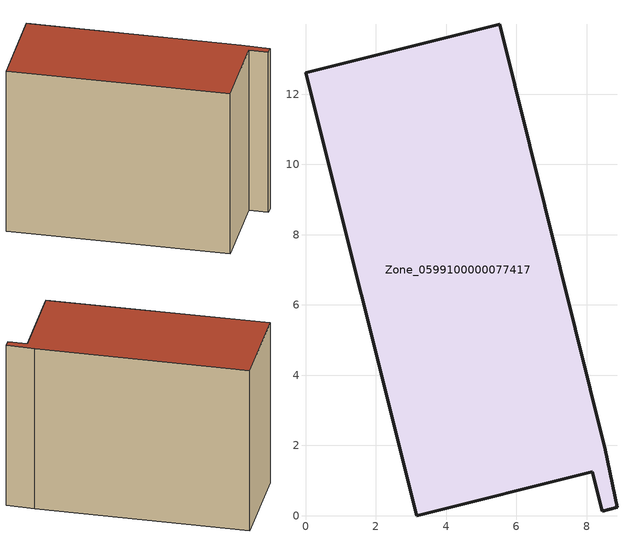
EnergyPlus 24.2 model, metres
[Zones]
Zone_0599100000077417
 floor ground (C_G): 8.53,1.87 8.87,0.23 8.44,0.13 8.16,1.25 3.17,0 0,12.61 5.53,13.99 z0
 wall outside (C_F): 5.53,13.99 0,12.61 3.17,0 8.16,1.25 8.44,0.13 8.87,0.23 8.53,1.87 5.53,13.99 z0:10.4
 roof outside (C_R): 3.17,0 8.16,1.25 8.44,0.13 8.87,0.23 8.53,1.87 5.53,13.99 0,12.61 z10.4
[BUILDING]
Pand.0599100000077417: North Axis=0; Terrain=City; Loads Convergence Tolerance Value=0.04; Temperature Convergence Tolerance Value=0.4; Solar Distribution=FullExterior; Maximum Number of Warmup Days=25; Minimum Number of Warmup Days=1
[Site:Location]
Rotterdam.The.Hague.AP_ZH_NLD Design_Conditions: Latitude=51.96; Longitude=4.45; Time Zone=1; Elevation=-4.5
[SITE:GROUNDTEMPERATURE:BUILDINGSURFACE]
18, 18, 18, 18, 18, 18, 18, 18, 18, 18, 18, 18
[MATERIAL] Thermal Absorptance=0.9; Solar Absorptance=0.7; Visible Absorptance=0.7
Name | Roughness | Thickness | Conductivity | Density | Specific Heat
G.TI.1992-2005 | MediumSmooth | 0.15 | 0.06 | 540 | 1210
F.TI.1992-2005 | Rough | 0.3 | 0.12 | 1920 | 840
R.TI.1992-2005 | MediumRough | 0.2 | 0.08 | 1500 | 1000
[CONSTRUCTION]
C_G: G.TI.1992-2005
C_F: F.TI.1992-2005
C_R: R.TI.1992-2005
[ZONE]
Zone_0599100000077417: Type=1; Multiplier=1; Ceiling Height=Autocalculate; Volume=Autocalculate; Floor Area=autocalculate; Part of Total Floor Area=Yes
[ZONEINFILTRATION:DESIGNFLOWRATE]
Infil_Zone_0599100000077417: Zone or ZoneList or Space or SpaceList=Zone_0599100000077417; Schedule=AlwaysOn; Design Flow Rate Calculation Method=Flow/Area; Flow Rate per Floor Area=0.0015; Constant Term Coefficient=1; Temperature Term Coefficient=0; Velocity Term Coefficient=0; Velocity Squared Term Coefficient=0
[HVACTEMPLATE:ZONE:IDEALLOADSAIRSYSTEM]
Zone_0599100000077417: Maximum Heating Supply Air Temperature=50; Minimum Cooling Supply Air Temperature=13; Maximum Heating Supply Air Humidity Ratio=0.0156; Minimum Cooling Supply Air Humidity Ratio=0.0077; Heating Limit=NoLimit; Cooling Limit=NoLimit; Dehumidification Control Type=ConstantSensibleHeatRatio; Cooling Sensible Heat Ratio=0.7; Dehumidification Setpoint=60; Humidification Control Type=None; Humidification Setpoint=30; Outdoor Air Method=None; Outdoor Air Flow Rate per Person=0.00944; Outdoor Air Flow Rate per Zone Floor Area=0; Outdoor Air Flow Rate per Zone=0; Demand Controlled Ventilation Type=None; Outdoor Air Economizer Type=NoEconomizer; Heat Recovery Type=None; Sensible Heat Recovery Effectiveness=0.7; Latent Heat Recovery Effectiveness=0.65
[ZONECONTROL:THERMOSTAT]
ThermostatControl_Zone_0599100000077417: Zone or ZoneList=Zone_0599100000077417; Control Type Schedule=DualSetpointControlType; Control 1=Thermostat_Zone_0599100000077417; Temperature Difference Between Cutout And Setpoint=0
[THERMOSTATSETPOINT:DUALSETPOINT]
Thermostat_Zone_0599100000077417: Heating Setpoint Temperature Schedule=HeatingSetpoint_Zone_0599100000077417; Cooling Setpoint Temperature Schedule=CoolingSetpoint_Zone_0599100000077417
[SCHEDULE:COMPACT]
HeatingSetpoint_Zone_0599100000077417: Through: 12/31, For: AllDays, Until: 24:00, 21
CoolingSetpoint_Zone_0599100000077417: Through: 12/31, For: AllDays, Until: 24:00, 24
DualSetpointControlType: Through: 12/31, For: AllDays, Until: 24:00, 4
AlwaysOn: Through: 12/31, For: AllDays, Until: 24:00, 1
